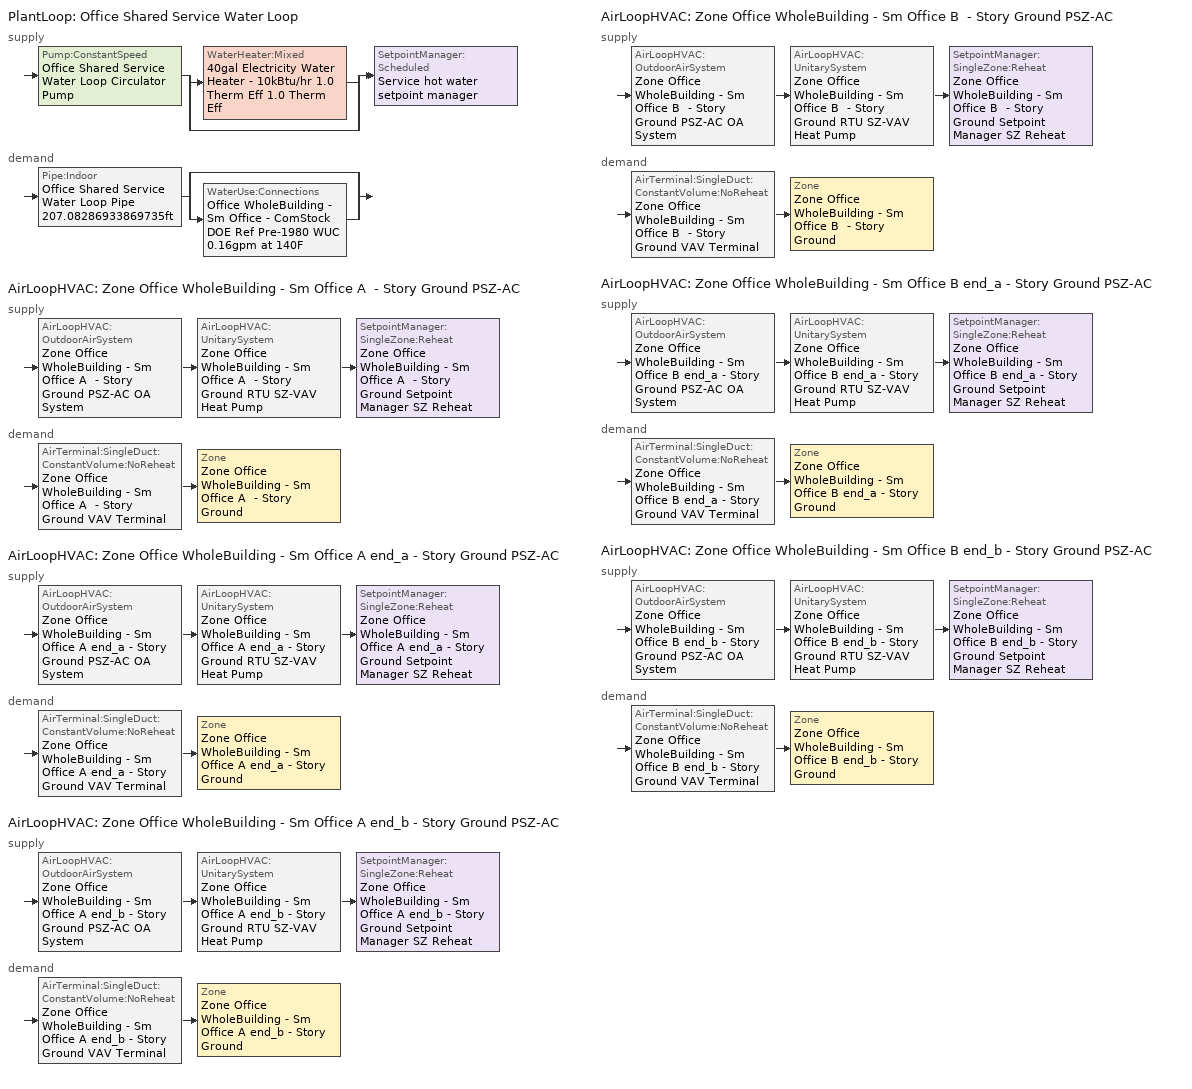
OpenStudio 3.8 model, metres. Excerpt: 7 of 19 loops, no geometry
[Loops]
PlantLoop 'Office Shared Service Water Loop'
 supply: Pump:ConstantSpeed 'Office Shared Service Water Loop Circulator Pump' > split
  | WaterHeater:Mixed '40gal Electricity Water Heater - 10kBtu/hr 1.0 Therm Eff 1.0 Therm Eff'
  | bypass
  join > SetpointManager:Scheduled 'Service hot water setpoint manager'
 demand: Pipe:Indoor 'Office Shared Service Water Loop Pipe 207.08286933869735ft' > split
  | bypass
  | WaterUse:Connections 'Office WholeBuilding - Sm Office - ComStock DOE Ref Pre-1980 WUC 0.16gpm at 140F'
AirLoopHVAC 'Zone Office WholeBuilding - Sm Office A  - Story Ground PSZ-AC'
 supply: AirLoopHVAC:OutdoorAirSystem 'Zone Office WholeBuilding - Sm Office A  - Story Ground PSZ-AC OA System' > AirLoopHVAC:UnitarySystem 'Zone Office WholeBuilding - Sm Office A  - Story Ground RTU SZ-VAV Heat Pump' > SetpointManager:SingleZone:Reheat 'Zone Office WholeBuilding - Sm Office A  - Story Ground Setpoint Manager SZ Reheat'
 demand: AirTerminal:SingleDuct:ConstantVolume:NoReheat 'Zone Office WholeBuilding - Sm Office A  - Story Ground VAV Terminal' > Zone 'Zone Office WholeBuilding - Sm Office A  - Story Ground'
AirLoopHVAC 'Zone Office WholeBuilding - Sm Office A end_a - Story Ground PSZ-AC'
 supply: AirLoopHVAC:OutdoorAirSystem 'Zone Office WholeBuilding - Sm Office A end_a - Story Ground PSZ-AC OA System' > AirLoopHVAC:UnitarySystem 'Zone Office WholeBuilding - Sm Office A end_a - Story Ground RTU SZ-VAV Heat Pump' > SetpointManager:SingleZone:Reheat 'Zone Office WholeBuilding - Sm Office A end_a - Story Ground Setpoint Manager SZ Reheat'
 demand: AirTerminal:SingleDuct:ConstantVolume:NoReheat 'Zone Office WholeBuilding - Sm Office A end_a - Story Ground VAV Terminal' > Zone 'Zone Office WholeBuilding - Sm Office A end_a - Story Ground'
AirLoopHVAC 'Zone Office WholeBuilding - Sm Office A end_b - Story Ground PSZ-AC'
 supply: AirLoopHVAC:OutdoorAirSystem 'Zone Office WholeBuilding - Sm Office A end_b - Story Ground PSZ-AC OA System' > AirLoopHVAC:UnitarySystem 'Zone Office WholeBuilding - Sm Office A end_b - Story Ground RTU SZ-VAV Heat Pump' > SetpointManager:SingleZone:Reheat 'Zone Office WholeBuilding - Sm Office A end_b - Story Ground Setpoint Manager SZ Reheat'
 demand: AirTerminal:SingleDuct:ConstantVolume:NoReheat 'Zone Office WholeBuilding - Sm Office A end_b - Story Ground VAV Terminal' > Zone 'Zone Office WholeBuilding - Sm Office A end_b - Story Ground'
AirLoopHVAC 'Zone Office WholeBuilding - Sm Office B  - Story Ground PSZ-AC'
 supply: AirLoopHVAC:OutdoorAirSystem 'Zone Office WholeBuilding - Sm Office B  - Story Ground PSZ-AC OA System' > AirLoopHVAC:UnitarySystem 'Zone Office WholeBuilding - Sm Office B  - Story Ground RTU SZ-VAV Heat Pump' > SetpointManager:SingleZone:Reheat 'Zone Office WholeBuilding - Sm Office B  - Story Ground Setpoint Manager SZ Reheat'
 demand: AirTerminal:SingleDuct:ConstantVolume:NoReheat 'Zone Office WholeBuilding - Sm Office B  - Story Ground VAV Terminal' > Zone 'Zone Office WholeBuilding - Sm Office B  - Story Ground'
AirLoopHVAC 'Zone Office WholeBuilding - Sm Office B end_a - Story Ground PSZ-AC'
 supply: AirLoopHVAC:OutdoorAirSystem 'Zone Office WholeBuilding - Sm Office B end_a - Story Ground PSZ-AC OA System' > AirLoopHVAC:UnitarySystem 'Zone Office WholeBuilding - Sm Office B end_a - Story Ground RTU SZ-VAV Heat Pump' > SetpointManager:SingleZone:Reheat 'Zone Office WholeBuilding - Sm Office B end_a - Story Ground Setpoint Manager SZ Reheat'
 demand: AirTerminal:SingleDuct:ConstantVolume:NoReheat 'Zone Office WholeBuilding - Sm Office B end_a - Story Ground VAV Terminal' > Zone 'Zone Office WholeBuilding - Sm Office B end_a - Story Ground'
AirLoopHVAC 'Zone Office WholeBuilding - Sm Office B end_b - Story Ground PSZ-AC'
 supply: AirLoopHVAC:OutdoorAirSystem 'Zone Office WholeBuilding - Sm Office B end_b - Story Ground PSZ-AC OA System' > AirLoopHVAC:UnitarySystem 'Zone Office WholeBuilding - Sm Office B end_b - Story Ground RTU SZ-VAV Heat Pump' > SetpointManager:SingleZone:Reheat 'Zone Office WholeBuilding - Sm Office B end_b - Story Ground Setpoint Manager SZ Reheat'
 demand: AirTerminal:SingleDuct:ConstantVolume:NoReheat 'Zone Office WholeBuilding - Sm Office B end_b - Story Ground VAV Terminal' > Zone 'Zone Office WholeBuilding - Sm Office B end_b - Story Ground'
[SizingPeriod:DesignDay] Barometric Pressure {Pa}=75739; Rain Indicator=No; Snow Indicator=No; Day of Month=21; Daylight Saving Time Indicator=No; Humidity Condition Type=Wetbulb; Dry-Bulb Temperature Range Modifier Type=DefaultMultipliers
Name | Maximum Dry-Bulb Temperature {C} | Daily Dry-Bulb Temperature Range {deltaC} | Wind Speed {m/s} | Wind Direction {deg} | Sky Clearness | Month | Day Type | Wetbulb or DewPoint at Maximum Dry-Bulb {C} | Solar Model Indicator | ASHRAE Clear Sky Optical Depth for Beam Irradiance | ASHRAE Clear Sky Optical Depth for Diffuse Irradiance
Yellowstone Lake Ann Htg 99% Condns DB 1 | -25 | 0 | 0.4 | 30 | 0 | 1 | WinterDesignDay | -25 | ASHRAEClearSky
Yellowstone Lake Ann Htg 99.6% Condns DB 1 | -28.7 | 0 | 0.4 | 30 | 0 | 1 | WinterDesignDay | -28.7 | ASHRAEClearSky
Yellowstone Lake Ann Htg Wind 99% Condns WS=>MCDB 1 | -4.7 | 0 | 4.9 | 30 | 0 | 1 | WinterDesignDay | -4.7 | ASHRAEClearSky
Yellowstone Lake April .4% Condns DB=>MCWB 1 | 14 | 12.5 | 2.4 | 230 |  | 4 | SummerDesignDay | 5.2 | ASHRAETau | 0.232 | 2.475
Yellowstone Lake April .4% Condns WB=>MCDB 1 | 13.1 | 12.5 | 2.4 | 230 |  | 4 | SummerDesignDay | 5.4 | ASHRAETau | 0.232 | 2.475
Yellowstone Lake August .4% Condns DB=>MCWB 1 | 26.2 | 16.7 | 2.4 | 230 |  | 8 | SummerDesignDay | 10.9 | ASHRAETau | 0.292 | 2.534
[Construction]
Copper pipe 0.75in type L with 0.5in fiberglass batt: Fiberglass batt 0.5in, Copper pipe 0.75in type L
[Material] Roughness=Smooth; Thermal Absorptance=0.9; Solar Absorptance=0.7; Visible Absorptance=0.7
Name | Thickness {m} | Conductivity {W/m-K} | Density {kg/m3} | Specific Heat {J/kg-K}
Copper pipe 0.75in type L | 0.001143 | 386 | 8906.27 | 385.1856
Fiberglass batt 0.5in | 0.0127 | 0.0663448 | 11.2129 | 837.36
[Sizing:Zone] Zone Cooling Design Supply Air Temperature Input Method=SupplyAirTemperature; Zone Cooling Design Supply Air Temperature {C}=12.7778; Zone Cooling Design Supply Air Temperature Difference {deltaC}=11.11; Zone Heating Design Supply Air Temperature Input Method=SupplyAirTemperature; Zone Heating Design Supply Air Temperature {C}=50; Zone Heating Design Supply Air Temperature Difference {deltaC}=11.11; Zone Cooling Design Supply Air Humidity Ratio {kg-H2O/kg-air}=0.0085; Zone Heating Design Supply Air Humidity Ratio {kg-H2O/kg-air}=0.008; Cooling Design Air Flow Method=DesignDay; Heating Design Air Flow Method=DesignDay; Account for Dedicated Outdoor Air System=No; Dedicated Outdoor Air System Control Strategy=NeutralSupplyAir; Dedicated Outdoor Air Low Setpoint Temperature for Design {C}=autosize; Dedicated Outdoor Air High Setpoint Temperature for Design {C}=autosize; Zone Load Sizing Method=Sensible Load Only No Latent Load; Zone Latent Cooling Design Supply Air Humidity Ratio Input Method=HumidityRatioDifference; Zone Cooling Design Supply Air Humidity Ratio Difference {kgWater/kgDryAir}=0.005; Zone Latent Heating Design Supply Air Humidity Ratio Input Method=HumidityRatioDifference; Zone Humidification Design Supply Air Humidity Ratio Difference {kgWater/kgDryAir}=0.005
Zone Office WholeBuilding - Sm Office A end_a - Story Ground; Zone Office WholeBuilding - Sm Office B end_a - Story Ground; Zone Office WholeBuilding - Sm Office A  - Story Ground; Zone Office WholeBuilding - Sm Office B  - Story Ground; Zone Office WholeBuilding - Sm Office A end_b - Story Ground; Zone Office WholeBuilding - Sm Office B end_b - Story Ground
[Zone equipment]
Zone Office WholeBuilding - Sm Office A end_a - Story Ground: Zone Office WholeBuilding - Sm Office A end_a - Story Ground VAV Terminal
Zone Office WholeBuilding - Sm Office B end_a - Story Ground: Zone Office WholeBuilding - Sm Office B end_a - Story Ground VAV Terminal
Zone Office WholeBuilding - Sm Office A  - Story Ground: Zone Office WholeBuilding - Sm Office A  - Story Ground VAV Terminal
Zone Office WholeBuilding - Sm Office B  - Story Ground: Zone Office WholeBuilding - Sm Office B  - Story Ground VAV Terminal
Zone Office WholeBuilding - Sm Office A end_b - Story Ground: Zone Office WholeBuilding - Sm Office A end_b - Story Ground VAV Terminal
Zone Office WholeBuilding - Sm Office B end_b - Story Ground: Zone Office WholeBuilding - Sm Office B end_b - Story Ground VAV Terminal
[WaterUse:Connections]
Office WholeBuilding - Sm Office - ComStock DOE Ref Pre-1980 WUC 0.16gpm at 140F: Drain Water Heat Exchanger Type=None; Drain Water Heat Exchanger Destination=Plant; Water Use Equipment Name 1=Office WholeBuilding - Sm Office - ComStock DOE Ref Pre-1980 Service Water Use 0.16gpm at 140F
[WaterUse:Equipment:Definition]
Office WholeBuilding - Sm Office - ComStock DOE Ref Pre-1980 Service Water Use Def 0.16gpm: Peak Flow Rate {m3/s}=1.00334e-05; Target Temperature Schedule=Mixed Water At Faucet Temp - 140F; Sensible Fraction Schedule=Fraction Sensible - 0.2; Latent Fraction Schedule=Fraction Latent - 0.05
[WaterUse:Equipment]
Office WholeBuilding - Sm Office - ComStock DOE Ref Pre-1980 Service Water Use 0.16gpm at 140F: Water Use Equipment Definition=Office WholeBuilding - Sm Office - ComStock DOE Ref Pre-1980 Service Water Use Def 0.16gpm; Flow Rate Fraction Schedule=OfficeSmall BLDG_SWH_SCH
[PlantLoop]
Office Shared Service Water Loop: Glycol Concentration=0; Maximum Loop Temperature {C}=60; Minimum Loop Temperature {C}=10; Maximum Loop Flow Rate {m3/s}=1.00334e-05; Plant Loop Volume {m3}=0.00120401; Load Distribution Scheme=Optimal
[Sizing:Plant]
Office Shared Service Water Loop: Loop Type=Heating; Design Loop Exit Temperature {C}=60; Loop Design Temperature Difference {deltaC}=5; Sizing Option=NonCoincident; Zone Timesteps in Averaging Window=1; Coincident Sizing Factor Mode=None
[SetpointManager:Scheduled]
Service hot water setpoint manager: Control Variable=Temperature; Schedule=Service Water Loop Temp - 140F; Setpoint Node or NodeList=Office Shared Service Water Loop Supply Outlet Node
[Pump:ConstantSpeed]
Office Shared Service Water Loop Circulator Pump: Rated Flow Rate {m3/s}=1.00334e-05; Rated Pump Head {Pa}=29890.7; Rated Power Consumption {W}=0.466054; Motor Efficiency=0.825; Fraction of Motor Inefficiencies to Fluid Stream=0; Pump Control Type=Intermittent; Design Power Sizing Method=PowerPerFlowPerPressure; Design Electric Power per Unit Flow Rate {W/(m3/s)}=348701.1; Design Shaft Power per Unit Flow Rate per Unit Head {W-s/m3-Pa}=1.28205
[WaterHeater:Mixed]
40gal Electricity Water Heater - 10kBtu/hr 1.0 Therm Eff 1.0 Therm Eff: Tank Volume {m3}=0.151416; Setpoint Temperature Schedule=Service Water Loop Temp - 140F; Deadband Temperature Difference {deltaC}=2; Maximum Temperature Limit {C}=60; Heater Control Type=Cycle; Heater Maximum Capacity {W}=2936.3; Heater Fuel Type=Electricity; Heater Thermal Efficiency=1; Off Cycle Parasitic Fuel Consumption Rate {W}=0; Off Cycle Parasitic Fuel Type=Electricity; Off Cycle Parasitic Heat Fraction to Tank=0; On Cycle Parasitic Fuel Consumption Rate {W}=0; On Cycle Parasitic Fuel Type=Electricity; On Cycle Parasitic Heat Fraction to Tank=0; Ambient Temperature Indicator=Schedule; Ambient Temperature Schedule=Water Heater Ambient Temp Schedule - 70.0f; Off Cycle Loss Coefficient to Ambient Temperature {W/K}=1.87331; On Cycle Loss Coefficient to Ambient Temperature {W/K}=1.87331; Use Side Effectiveness=1; Source Side Effectiveness=1; Use Side Design Flow Rate {m3/s}=autosize; Source Side Design Flow Rate {m3/s}=autosize; Indirect Water Heating Recovery Time {hr}=1.5; Source Side Flow Control Mode=IndirectHeatPrimarySetpoint
[WaterHeater:Sizing]
40gal Electricity Water Heater - 10kBtu/hr 1.0 Therm Eff 1.0 Therm Eff: Design Mode=PeakDraw; Time Storage Can Meet Peak Draw {hr}=0.538503; Time for Tank Recovery {hr}=0; Nominal Tank Volume for Autosizing Plant Connections {m3}=1
[Pipe:Indoor]
Office Shared Service Water Loop Pipe 207.08286933869735ft: Construction=Copper pipe 0.75in type L with 0.5in fiberglass batt; Environment Type=Schedule; Ambient Temperature Schedule=Temporary Pipe Indoor Ambient Temp 59.9F; Ambient Air Velocity Schedule=Office Shared Service Water Loop Piping Air Velocity - 0.67mph; Pipe Inside Diameter {m}=0.019939; Pipe Length {m}=63.1189
[AirLoopHVAC] Design Return Air Flow Fraction of Supply Air Flow=1
Name | Availability Schedule | Design Supply Air Flow Rate {m3/s}
Zone Office WholeBuilding - Sm Office A  - Story Ground PSZ-AC | Zone Office WholeBuilding - Sm Office A  - Story Ground PSZ-AC_constant_night_fan_schedule | 0.455025
Zone Office WholeBuilding - Sm Office A end_a - Story Ground PSZ-AC | Zone Office WholeBuilding - Sm Office A end_a - Story Ground PSZ-AC_constant_night_fan_schedule | 0.113619
Zone Office WholeBuilding - Sm Office A end_b - Story Ground PSZ-AC | Zone Office WholeBuilding - Sm Office A end_b - Story Ground PSZ-AC_constant_night_fan_schedule | 0.113704
Zone Office WholeBuilding - Sm Office B  - Story Ground PSZ-AC | Zone Office WholeBuilding - Sm Office B  - Story Ground PSZ-AC_constant_night_fan_schedule | 0.603379
Zone Office WholeBuilding - Sm Office B end_a - Story Ground PSZ-AC | Zone Office WholeBuilding - Sm Office B end_a - Story Ground PSZ-AC_constant_night_fan_schedule | 0.140631
Zone Office WholeBuilding - Sm Office B end_b - Story Ground PSZ-AC | Zone Office WholeBuilding - Sm Office B end_b - Story Ground PSZ-AC_constant_night_fan_schedule | 0.217226
[Sizing:System] Type of Load to Size On=Sensible; Central Heating Maximum System Air Flow Ratio=1; Preheat Design Temperature {C}=7.22222; Preheat Design Humidity Ratio {kg-H2O/kg-Air}=0.008; Precool Design Temperature {C}=12.7778; Precool Design Humidity Ratio {kg-H2O/kg-Air}=0.008; Central Cooling Design Supply Air Temperature {C}=12.7778; Central Heating Design Supply Air Temperature {C}=50; Sizing Option=Coincident; 100% Outdoor Air in Cooling=No; 100% Outdoor Air in Heating=No; Central Cooling Design Supply Air Humidity Ratio {kg-H2O/kg-Air}=0.0085; Central Heating Design Supply Air Humidity Ratio {kg-H2O/kg-Air}=0.008; Cooling Design Air Flow Method=DesignDay; Heating Design Air Flow Method=DesignDay; System Outdoor Air Method=ZoneSum; Zone Maximum Outdoor Air Fraction=1; Cooling Supply Air Flow Rate Per Floor Area {m3/s-m2}=0.00996765; Cooling Fraction of Autosized Cooling Supply Air Flow Rate=1; Cooling Supply Air Flow Rate Per Unit Cooling Capacity {m3/s-W}=3.94755e-05; Heating Supply Air Flow Rate Per Floor Area {m3/s-m2}=0.00996765; Heating Fraction of Autosized Heating Supply Air Flow Rate=1; Heating Fraction of Autosized Cooling Supply Air Flow Rate=1; Heating Supply Air Flow Rate Per Unit Heating Capacity {m3/s-W}=3.15882e-05; Cooling Design Capacity Method=CoolingDesignCapacity; Cooling Design Capacity Per Floor Area {W/m2}=234.7; Fraction of Autosized Cooling Design Capacity=1; Heating Design Capacity Method=HeatingDesignCapacity; Heating Design Capacity Per Floor Area {W/m2}=157; Fraction of Autosized Heating Design Capacity=1; Central Cooling Capacity Control Method=VAV; Occupant Diversity=1
Name | Design Outdoor Air Flow Rate {m3/s} | Cooling Design Capacity {W} | Heating Design Capacity {W}
Zone Office WholeBuilding - Sm Office A  - Story Ground PSZ-AC | 0.455025 | 5389.9 | 13796.03
Zone Office WholeBuilding - Sm Office A end_a - Story Ground PSZ-AC | 0.113619 | 788.1 | 3552.51
Zone Office WholeBuilding - Sm Office A end_b - Story Ground PSZ-AC | 0.113704 | 1298.68 | 3554.84
Zone Office WholeBuilding - Sm Office B  - Story Ground PSZ-AC | 0.603379 | 7552.17 | 12421.46
Zone Office WholeBuilding - Sm Office B end_a - Story Ground PSZ-AC | 0.140631 | 1359.45 | 4944.5
Zone Office WholeBuilding - Sm Office B end_b - Story Ground PSZ-AC | 0.217226 | 2602.81 | 4950.14
[SetpointManager:SingleZone:Reheat] Minimum Supply Air Temperature {C}=12.7778; Maximum Supply Air Temperature {C}=50
Name | Control Zone | Setpoint Node or NodeList
Zone Office WholeBuilding - Sm Office A  - Story Ground Setpoint Manager SZ Reheat | Zone Office WholeBuilding - Sm Office A  - Story Ground | Zone Office WholeBuilding - Sm Office A  - Story Ground PSZ-AC Supply Outlet Node
Zone Office WholeBuilding - Sm Office A end_a - Story Ground Setpoint Manager SZ Reheat | Zone Office WholeBuilding - Sm Office A end_a - Story Ground | Zone Office WholeBuilding - Sm Office A end_a - Story Ground PSZ-AC Supply Outlet Node
Zone Office WholeBuilding - Sm Office A end_b - Story Ground Setpoint Manager SZ Reheat | Zone Office WholeBuilding - Sm Office A end_b - Story Ground | Zone Office WholeBuilding - Sm Office A end_b - Story Ground PSZ-AC Supply Outlet Node
Zone Office WholeBuilding - Sm Office B  - Story Ground Setpoint Manager SZ Reheat | Zone Office WholeBuilding - Sm Office B  - Story Ground | Zone Office WholeBuilding - Sm Office B  - Story Ground PSZ-AC Supply Outlet Node
Zone Office WholeBuilding - Sm Office B end_a - Story Ground Setpoint Manager SZ Reheat | Zone Office WholeBuilding - Sm Office B end_a - Story Ground | Zone Office WholeBuilding - Sm Office B end_a - Story Ground PSZ-AC Supply Outlet Node
Zone Office WholeBuilding - Sm Office B end_b - Story Ground Setpoint Manager SZ Reheat | Zone Office WholeBuilding - Sm Office B end_b - Story Ground | Zone Office WholeBuilding - Sm Office B end_b - Story Ground PSZ-AC Supply Outlet Node
[Controller:OutdoorAir] Economizer Control Type=NoEconomizer; Economizer Control Action Type=ModulateFlow; Economizer Maximum Limit Dry-Bulb Temperature {C}=28; Economizer Maximum Limit Enthalpy {J/kg}=64000; Lockout Type=LockoutWithCompressor; Minimum Limit Type=FixedMinimum; High Humidity Control=No; Heat Recovery Bypass Control Type=BypassWhenWithinEconomizerLimits; Economizer Operation Staging=InterlockedWithMechanicalCooling
Name | Minimum Outdoor Air Flow Rate {m3/s} | Maximum Outdoor Air Flow Rate {m3/s} | Minimum Outdoor Air Schedule | Controller Mechanical Ventilation
Zone Office WholeBuilding - Sm Office A  - Story Ground PSZ-AC OA System Controller | 0.0724115 | 0.455025 | Zone Office WholeBuilding - Sm Office A  - Story Ground PSZ-AC_night_ventcycle_schedule | Controller Mechanical Ventilation 1
Zone Office WholeBuilding - Sm Office A end_a - Story Ground PSZ-AC OA System Controller | 0.0106188 | 0.113619 | Zone Office WholeBuilding - Sm Office A end_a - Story Ground PSZ-AC_night_ventcycle_schedule | Controller Mechanical Ventilation 2
Zone Office WholeBuilding - Sm Office A end_b - Story Ground PSZ-AC OA System Controller | 0.0106188 | 0.113704 | Zone Office WholeBuilding - Sm Office A end_b - Story Ground PSZ-AC_night_ventcycle_schedule | Controller Mechanical Ventilation 3
Zone Office WholeBuilding - Sm Office B  - Story Ground PSZ-AC OA System Controller | 0.174482 | 0.603379 | Zone Office WholeBuilding - Sm Office B  - Story Ground PSZ-AC_night_ventcycle_schedule | Controller Mechanical Ventilation 4
Zone Office WholeBuilding - Sm Office B end_a - Story Ground PSZ-AC OA System Controller | 0.0255869 | 0.140631 | Zone Office WholeBuilding - Sm Office B end_a - Story Ground PSZ-AC_night_ventcycle_schedule | Controller Mechanical Ventilation 5
Zone Office WholeBuilding - Sm Office B end_b - Story Ground PSZ-AC OA System Controller | 0.0255869 | 0.217226 | Zone Office WholeBuilding - Sm Office B end_b - Story Ground PSZ-AC_night_ventcycle_schedule | Controller Mechanical Ventilation 6
[Controller:MechanicalVentilation] Availability Schedule=Always On Discrete
Controller Mechanical Ventilation 1; Controller Mechanical Ventilation 2; Controller Mechanical Ventilation 3; Controller Mechanical Ventilation 4; Controller Mechanical Ventilation 5; Controller Mechanical Ventilation 6
[AirLoopHVAC:OutdoorAirSystem]
Name | Controller
Zone Office WholeBuilding - Sm Office A  - Story Ground PSZ-AC OA System | Zone Office WholeBuilding - Sm Office A  - Story Ground PSZ-AC OA System Controller
Zone Office WholeBuilding - Sm Office A end_a - Story Ground PSZ-AC OA System | Zone Office WholeBuilding - Sm Office A end_a - Story Ground PSZ-AC OA System Controller
Zone Office WholeBuilding - Sm Office A end_b - Story Ground PSZ-AC OA System | Zone Office WholeBuilding - Sm Office A end_b - Story Ground PSZ-AC OA System Controller
Zone Office WholeBuilding - Sm Office B  - Story Ground PSZ-AC OA System | Zone Office WholeBuilding - Sm Office B  - Story Ground PSZ-AC OA System Controller
Zone Office WholeBuilding - Sm Office B end_a - Story Ground PSZ-AC OA System | Zone Office WholeBuilding - Sm Office B end_a - Story Ground PSZ-AC OA System Controller
Zone Office WholeBuilding - Sm Office B end_b - Story Ground PSZ-AC OA System | Zone Office WholeBuilding - Sm Office B end_b - Story Ground PSZ-AC OA System Controller
[AvailabilityManager:NightCycle] Applicability Schedule=Always On Discrete; Control Type=CycleOnAny; Thermostat Tolerance {deltaC}=1; Cycling Run Time {s}=1800
Availability Manager Night Cycle 1; Availability Manager Night Cycle 2; Availability Manager Night Cycle 3; Availability Manager Night Cycle 4; Availability Manager Night Cycle 5; Availability Manager Night Cycle 6; Availability Manager Night Cycle 7; Availability Manager Night Cycle 8; Availability Manager Night Cycle 9; Availability Manager Night Cycle 10; Availability Manager Night Cycle 11; Availability Manager Night Cycle 12; Availability Manager Night Cycle 13; Availability Manager Night Cycle 14; Availability Manager Night Cycle 15; Availability Manager Night Cycle 16; Availability Manager Night Cycle 17; Availability Manager Night Cycle 18
[AirTerminal:SingleDuct:ConstantVolume:NoReheat] Availability Schedule=Always On Discrete; Maximum Air Flow Rate {m3/s}=AutoSize
Zone Office WholeBuilding - Sm Office A  - Story Ground VAV Terminal; Zone Office WholeBuilding - Sm Office A end_a - Story Ground VAV Terminal; Zone Office WholeBuilding - Sm Office A end_b - Story Ground VAV Terminal; Zone Office WholeBuilding - Sm Office B  - Story Ground VAV Terminal; Zone Office WholeBuilding - Sm Office B end_a - Story Ground VAV Terminal; Zone Office WholeBuilding - Sm Office B end_b - Story Ground VAV Terminal
[Coil:Cooling:DX:MultiSpeed] Availability Schedule=Always On Discrete; Condenser Type=AirCooled; Minimum Outdoor Dry-Bulb Temperature for Compressor Operation {C}=-25; Apply Part Load Fraction to Speeds Greater than 1=No; Apply Latent Degradation to Speeds Greater than 1=No; Maximum Outdoor Dry-Bulb Temperature for Crankcase Heater Operation {C}=4.4; Basin Heater Capacity {W/K}=0; Basin Heater Setpoint Temperature {C}=2; Fuel Type=Electricity
Name | Crankcase Heater Capacity {W} | Stage 1 | Stage 2 | Stage 3 | Stage 4
Zone Office WholeBuilding - Sm Office A  - Story Ground PSZ-AC Heat Pump Cooling Coil | 21.3682 | Coil Cooling DX Multi Speed Stage Data 1 | Coil Cooling DX Multi Speed Stage Data 2 | Coil Cooling DX Multi Speed Stage Data 3 | Coil Cooling DX Multi Speed Stage Data 4
Zone Office WholeBuilding - Sm Office A end_a - Story Ground PSZ-AC Heat Pump Cooling Coil | 8.43405 | Coil Cooling DX Multi Speed Stage Data 9 | Coil Cooling DX Multi Speed Stage Data 10 | Coil Cooling DX Multi Speed Stage Data 11 | Coil Cooling DX Multi Speed Stage Data 12
Zone Office WholeBuilding - Sm Office A end_b - Story Ground PSZ-AC Heat Pump Cooling Coil | 8.43832 | Coil Cooling DX Multi Speed Stage Data 17 | Coil Cooling DX Multi Speed Stage Data 18 | Coil Cooling DX Multi Speed Stage Data 19 | Coil Cooling DX Multi Speed Stage Data 20
Zone Office WholeBuilding - Sm Office B  - Story Ground PSZ-AC Heat Pump Cooling Coil | 25.8155 | Coil Cooling DX Multi Speed Stage Data 25 | Coil Cooling DX Multi Speed Stage Data 26 | Coil Cooling DX Multi Speed Stage Data 27 | Coil Cooling DX Multi Speed Stage Data 28
Zone Office WholeBuilding - Sm Office B end_a - Story Ground PSZ-AC Heat Pump Cooling Coil | 9.72968 | Coil Cooling DX Multi Speed Stage Data 33 | Coil Cooling DX Multi Speed Stage Data 34 | Coil Cooling DX Multi Speed Stage Data 35 | Coil Cooling DX Multi Speed Stage Data 36
Zone Office WholeBuilding - Sm Office B end_b - Story Ground PSZ-AC Heat Pump Cooling Coil | 13.0201 | Coil Cooling DX Multi Speed Stage Data 41 | Coil Cooling DX Multi Speed Stage Data 42 | Coil Cooling DX Multi Speed Stage Data 43 | Coil Cooling DX Multi Speed Stage Data 44
[Coil:Cooling:DX:MultiSpeed:StageData] Rated Evaporator Fan Power Per Volume Flow Rate 2017 {W/(m3/s)}=773.3; Rated Evaporator Fan Power Per Volume Flow Rate 2023 {W/(m3/s)}=934.4; Part Load Fraction Correlation Curve=cool_plf_plr1; Nominal Time for Condensate Removal to Begin {s}=1000; Ratio of Initial Moisture Evaporation Rate and Steady State Latent Capacity=1.5; Maximum Cycling Rate {cycles/hr}=0; Latent Capacity Time Constant {s}=45; Rated Waste Heat Fraction of Power Input=0.5; Evaporative Condenser Effectiveness=0.9; Evaporative Condenser Air Flow Rate {m3/s}=autosize; Rated Evaporative Condenser Pump Power Consumption {W}=autosize
Name | Gross Rated Total Cooling Capacity {W} | Gross Rated Sensible Heat Ratio | Gross Rated Cooling COP {W/W} | Rated Air Flow Rate {m3/s} | Total Cooling Capacity Function of Temperature Curve | Total Cooling Capacity Function of Flow Fraction Curve | Energy Input Ratio Function of Temperature Curve | Energy Input Ratio Function of Flow Fraction Curve | Waste Heat Function of Temperature Curve
Coil Cooling DX Multi Speed Stage Data 1 | 3014 | 0.85 | 3.9553 | 0.18201 | cool_cap_ft1 | Curve Quadratic 1 | cool_eir_ft1 | Curve Quadratic 2 | Curve Biquadratic 3
Coil Cooling DX Multi Speed Stage Data 2 | 3841.46 | 0.8 | 4.10316 | 0.232063 | cool_cap_ft2 | Curve Quadratic 4 | cool_eir_ft2 | Curve Quadratic 5 | Curve Biquadratic 6
Coil Cooling DX Multi Speed Stage Data 3 | 5046.62 | 0.79 | 3.99226 | 0.304866 | cool_cap_ft3 | Curve Quadratic 7 | cool_eir_ft3 | Curve Quadratic 8 | Curve Biquadratic 9
Coil Cooling DX Multi Speed Stage Data 4 | 7532.27 | 0.77 | 3.69654 | 0.455025 | cool_cap_ft4 | Curve Quadratic 10 | cool_eir_ft4 | Curve Quadratic 11 | Curve Biquadratic 12
Coil Cooling DX Multi Speed Stage Data 9 | 752.589 | 0.85 | 4.01607 | 0.0454475 | cool_cap_ft1 | Curve Quadratic 43 | cool_eir_ft1 | Curve Quadratic 44 | Curve Biquadratic 45
Coil Cooling DX Multi Speed Stage Data 10 | 959.204 | 0.8 | 4.16621 | 0.0579455 | cool_cap_ft2 | Curve Quadratic 46 | cool_eir_ft2 | Curve Quadratic 47 | Curve Biquadratic 48
Coil Cooling DX Multi Speed Stage Data 11 | 1260.13 | 0.79 | 4.05361 | 0.0761245 | cool_cap_ft3 | Curve Quadratic 49 | cool_eir_ft3 | Curve Quadratic 50 | Curve Biquadratic 51
Coil Cooling DX Multi Speed Stage Data 12 | 1880.79 | 0.77 | 3.75334 | 0.113619 | cool_cap_ft4 | Curve Quadratic 52 | cool_eir_ft4 | Curve Quadratic 53 | Curve Biquadratic 54
Coil Cooling DX Multi Speed Stage Data 17 | 753.157 | 0.85 | 4.01606 | 0.0454818 | cool_cap_ft1 | Curve Quadratic 85 | cool_eir_ft1 | Curve Quadratic 86 | Curve Biquadratic 87
Coil Cooling DX Multi Speed Stage Data 18 | 959.928 | 0.8 | 4.16619 | 0.0579892 | cool_cap_ft2 | Curve Quadratic 88 | cool_eir_ft2 | Curve Quadratic 89 | Curve Biquadratic 90
Coil Cooling DX Multi Speed Stage Data 19 | 1261.08 | 0.79 | 4.05359 | 0.076182 | cool_cap_ft3 | Curve Quadratic 91 | cool_eir_ft3 | Curve Quadratic 92 | Curve Biquadratic 93
Coil Cooling DX Multi Speed Stage Data 20 | 1882.21 | 0.77 | 3.75332 | 0.113704 | cool_cap_ft4 | Curve Quadratic 94 | cool_eir_ft4 | Curve Quadratic 95 | Curve Biquadratic 96
Coil Cooling DX Multi Speed Stage Data 25 | 3996.67 | 0.85 | 3.92889 | 0.241352 | cool_cap_ft1 | Curve Quadratic 127 | cool_eir_ft1 | Curve Quadratic 128 | Curve Biquadratic 129
Coil Cooling DX Multi Speed Stage Data 26 | 5093.92 | 0.8 | 4.07577 | 0.307723 | cool_cap_ft2 | Curve Quadratic 130 | cool_eir_ft2 | Curve Quadratic 131 | Curve Biquadratic 132
Coil Cooling DX Multi Speed Stage Data 27 | 6692.01 | 0.79 | 3.96561 | 0.404264 | cool_cap_ft3 | Curve Quadratic 133 | cool_eir_ft3 | Curve Quadratic 134 | Curve Biquadratic 135
Coil Cooling DX Multi Speed Stage Data 28 | 9988.07 | 0.77 | 3.67186 | 0.603379 | cool_cap_ft4 | Curve Quadratic 136 | cool_eir_ft4 | Curve Quadratic 137 | Curve Biquadratic 138
Coil Cooling DX Multi Speed Stage Data 33 | 931.511 | 0.85 | 4.01126 | 0.0562523 | cool_cap_ft1 | Curve Quadratic 169 | cool_eir_ft1 | Curve Quadratic 170 | Curve Biquadratic 171
Coil Cooling DX Multi Speed Stage Data 34 | 1187.25 | 0.8 | 4.16122 | 0.0717216 | cool_cap_ft2 | Curve Quadratic 172 | cool_eir_ft2 | Curve Quadratic 173 | Curve Biquadratic 174
Coil Cooling DX Multi Speed Stage Data 35 | 1559.72 | 0.79 | 4.04875 | 0.0942225 | cool_cap_ft3 | Curve Quadratic 175 | cool_eir_ft3 | Curve Quadratic 176 | Curve Biquadratic 177
Coil Cooling DX Multi Speed Stage Data 36 | 2327.94 | 0.77 | 3.74885 | 0.140631 | cool_cap_ft4 | Curve Quadratic 178 | cool_eir_ft4 | Curve Quadratic 179 | Curve Biquadratic 180
Coil Cooling DX Multi Speed Stage Data 41 | 1438.86 | 0.85 | 3.99763 | 0.0868902 | cool_cap_ft1 | Curve Quadratic 211 | cool_eir_ft1 | Curve Quadratic 212 | Curve Biquadratic 213
Coil Cooling DX Multi Speed Stage Data 42 | 1833.89 | 0.8 | 4.14707 | 0.110785 | cool_cap_ft2 | Curve Quadratic 214 | cool_eir_ft2 | Curve Quadratic 215 | Curve Biquadratic 216
Coil Cooling DX Multi Speed Stage Data 43 | 2409.22 | 0.79 | 4.03499 | 0.145541 | cool_cap_ft3 | Curve Quadratic 217 | cool_eir_ft3 | Curve Quadratic 218 | Curve Biquadratic 219
Coil Cooling DX Multi Speed Stage Data 44 | 3595.85 | 0.77 | 3.7361 | 0.217226 | cool_cap_ft4 | Curve Quadratic 220 | cool_eir_ft4 | Curve Quadratic 221 | Curve Biquadratic 222
[Coil:Heating:DX:MultiSpeed] Availability Schedule=Always On Discrete; Minimum Outdoor Dry-Bulb Temperature for Compressor Operation {C}=-17.7778; Maximum Outdoor Dry-Bulb Temperature for Crankcase Heater Operation {C}=4.4; Defrost Energy Input Ratio Function of Temperature Curve=defrost_eir; Maximum Outdoor Dry-Bulb Temperature for Defrost Operation {C}=4.444; Defrost Strategy=ReverseCycle; Defrost Control=OnDemand; Defrost Time Period Fraction=0.058333; Resistive Defrost Heater Capacity {W}=autosize; Apply Part Load Fraction to Speeds Greater than 1=No; Fuel Type=NaturalGas; Region number for Calculating HSPF=4
Name | Crankcase Heater Capacity {W} | Stage 1 | Stage 2 | Stage 3
Zone Office WholeBuilding - Sm Office A  - Story Ground PSZ-AC Heat Pump heating Coil | 21.3682 | Coil Heating DX Multi Speed Stage Data 1 | Coil Heating DX Multi Speed Stage Data 2 | Coil Heating DX Multi Speed Stage Data 3
Zone Office WholeBuilding - Sm Office A end_a - Story Ground PSZ-AC Heat Pump heating Coil | 8.43405 | Coil Heating DX Multi Speed Stage Data 7 | Coil Heating DX Multi Speed Stage Data 8 | Coil Heating DX Multi Speed Stage Data 9
Zone Office WholeBuilding - Sm Office A end_b - Story Ground PSZ-AC Heat Pump heating Coil | 8.43832 | Coil Heating DX Multi Speed Stage Data 13 | Coil Heating DX Multi Speed Stage Data 14 | Coil Heating DX Multi Speed Stage Data 15
Zone Office WholeBuilding - Sm Office B  - Story Ground PSZ-AC Heat Pump heating Coil | 25.8155 | Coil Heating DX Multi Speed Stage Data 19 | Coil Heating DX Multi Speed Stage Data 20 | Coil Heating DX Multi Speed Stage Data 21
Zone Office WholeBuilding - Sm Office B end_a - Story Ground PSZ-AC Heat Pump heating Coil | 9.72968 | Coil Heating DX Multi Speed Stage Data 25 | Coil Heating DX Multi Speed Stage Data 26 | Coil Heating DX Multi Speed Stage Data 27
Zone Office WholeBuilding - Sm Office B end_b - Story Ground PSZ-AC Heat Pump heating Coil | 13.0201 | Coil Heating DX Multi Speed Stage Data 31 | Coil Heating DX Multi Speed Stage Data 32 | Coil Heating DX Multi Speed Stage Data 33
[Coil:Heating:DX:MultiSpeed:StageData] Rated Supply Air Fan Power Per Volume Flow Rate 2017 {W/(m3/s)}=773.3; Rated Supply Air Fan Power Per Volume Flow Rate 2023 {W/(m3/s)}=934.4; Heating Capacity Function of Temperature Curve=heat_cap_ft1; Heating Capacity Function of Flow Fraction Curve=heat_cap_ff1; Energy Input Ratio Function of Flow Fraction Curve=heat_eir_ff1; Part Load Fraction Correlation Curve=heat_plf_plr1; Rated Waste Heat Fraction of Power Input=0.2
Name | Gross Rated Heating Capacity {W} | Gross Rated Heating COP {W/W} | Rated Air Flow Rate {m3/s} | Energy Input Ratio Function of Temperature Curve | Waste Heat Function of Temperature Curve
Coil Heating DX Multi Speed Stage Data 1 | 3615.49 | 3.89368 | 0.218412 | heat_eir_ft2 | Curve Biquadratic 15
Coil Heating DX Multi Speed Stage Data 2 | 6402.43 | 3.89368 | 0.386771 | heat_eir_ft3 | Curve Biquadratic 18
Coil Heating DX Multi Speed Stage Data 3 | 7532.27 | 3.89368 | 0.455025 | heat_eir_ft4 | Curve Biquadratic 21
Coil Heating DX Multi Speed Stage Data 7 | 902.78 | 3.94173 | 0.054537 | heat_eir_ft2 | Curve Biquadratic 57
Coil Heating DX Multi Speed Stage Data 8 | 1598.67 | 3.94173 | 0.0965759 | heat_eir_ft3 | Curve Biquadratic 60
Coil Heating DX Multi Speed Stage Data 9 | 1880.79 | 3.94173 | 0.113619 | heat_eir_ft4 | Curve Biquadratic 63
Coil Heating DX Multi Speed Stage Data 13 | 903.462 | 3.94172 | 0.0545781 | heat_eir_ft2 | Curve Biquadratic 99
Coil Heating DX Multi Speed Stage Data 14 | 1599.88 | 3.94172 | 0.0966487 | heat_eir_ft3 | Curve Biquadratic 102
Coil Heating DX Multi Speed Stage Data 15 | 1882.21 | 3.94172 | 0.113704 | heat_eir_ft4 | Curve Biquadratic 105
Coil Heating DX Multi Speed Stage Data 19 | 4794.27 | 3.87281 | 0.289622 | heat_eir_ft2 | Curve Biquadratic 141
Coil Heating DX Multi Speed Stage Data 20 | 8489.86 | 3.87281 | 0.512872 | heat_eir_ft3 | Curve Biquadratic 144
Coil Heating DX Multi Speed Stage Data 21 | 9988.07 | 3.87281 | 0.603379 | heat_eir_ft4 | Curve Biquadratic 147
Coil Heating DX Multi Speed Stage Data 25 | 1117.41 | 3.93793 | 0.0675027 | heat_eir_ft2 | Curve Biquadratic 183
Coil Heating DX Multi Speed Stage Data 26 | 1978.75 | 3.93793 | 0.119536 | heat_eir_ft3 | Curve Biquadratic 186
Coil Heating DX Multi Speed Stage Data 27 | 2327.94 | 3.93793 | 0.140631 | heat_eir_ft4 | Curve Biquadratic 189
Coil Heating DX Multi Speed Stage Data 31 | 1726.01 | 3.92715 | 0.104268 | heat_eir_ft2 | Curve Biquadratic 225
Coil Heating DX Multi Speed Stage Data 32 | 3056.48 | 3.92715 | 0.184642 | heat_eir_ft3 | Curve Biquadratic 228
Coil Heating DX Multi Speed Stage Data 33 | 3595.85 | 3.92715 | 0.217226 | heat_eir_ft4 | Curve Biquadratic 231
[Coil:Heating:Electric] Availability Schedule=Always On Discrete; Efficiency=1
Name | Nominal Capacity {W}
Zone Office WholeBuilding - Sm Office A  - Story Ground PSZ-AC electric resistance backup coil | 15541.5
Zone Office WholeBuilding - Sm Office A end_a - Story Ground PSZ-AC electric resistance backup coil | 3552.51
Zone Office WholeBuilding - Sm Office A end_b - Story Ground PSZ-AC electric resistance backup coil | 3554.84
Zone Office WholeBuilding - Sm Office B  - Story Ground PSZ-AC electric resistance backup coil | 24060.7
Zone Office WholeBuilding - Sm Office B end_a - Story Ground PSZ-AC electric resistance backup coil | 4944.5
Zone Office WholeBuilding - Sm Office B end_b - Story Ground PSZ-AC electric resistance backup coil | 7023.73
[Fan:VariableVolume] Availability Schedule=Always On Discrete; Fan Total Efficiency=0.6045; Pressure Rise {Pa}=622.722; Maximum Flow Rate {m3/s}=Autosize; Fan Power Minimum Flow Rate Input Method=Fraction; Fan Power Minimum Flow Fraction=0.4; Fan Power Minimum Air Flow Rate {m3/s}=0; Motor In Airstream Fraction=1; Fan Power Coefficient 1=0.259905; Fan Power Coefficient 2=-1.56987; Fan Power Coefficient 3=4.81973; Fan Power Coefficient 4=-3.90454; Fan Power Coefficient 5=1.39477
Name | Motor Efficiency
Zone Office WholeBuilding - Sm Office A  - Story Ground PSZ-AC VFD Fan | 0.84
Zone Office WholeBuilding - Sm Office A end_a - Story Ground PSZ-AC VFD Fan; Zone Office WholeBuilding - Sm Office A end_b - Story Ground PSZ-AC VFD Fan; Zone Office WholeBuilding - Sm Office B end_a - Story Ground PSZ-AC VFD Fan; Zone Office WholeBuilding - Sm Office B end_b - Story Ground PSZ-AC VFD Fan | 0.825
Zone Office WholeBuilding - Sm Office B  - Story Ground PSZ-AC VFD Fan | 0.875
[AirLoopHVAC:UnitarySystem] Control Type=Load; Dehumidification Control Type=None; Availability Schedule=Always On Discrete; Fan Placement=DrawThrough; DX Heating Coil Sizing Ratio=1; Use DOAS DX Cooling Coil=No; DOAS DX Cooling Coil Leaving Minimum Air Temperature {C}=2; Latent Load Control=SensibleOnlyLoadControl; Supply Air Flow Rate Method During Cooling Operation=SupplyAirFlowRate; Supply Air Flow Rate Method During Heating Operation=SupplyAirFlowRate; Supply Air Flow Rate Method When No Cooling or Heating is Required=SupplyAirFlowRate; No Load Supply Air Flow Rate Control Set To Low Speed=Yes; Maximum Supply Air Temperature {C}=50; Maximum Outdoor Dry-Bulb Temperature for Supplemental Heater Operation {C}=21; Ancilliary On-Cycle Electric Power {W}=0; Ancilliary Off-Cycle Electric Power {W}=0
Name | Controlling Zone or Thermostat Location | Supply Fan | Supply Air Fan Operating Mode Schedule | Heating Coil | Cooling Coil | Supplemental Heating Coil | Supply Air Flow Rate During Cooling Operation {m3/s} | Supply Air Flow Rate During Heating Operation {m3/s} | Supply Air Flow Rate When No Cooling or Heating is Required {m3/s}
Zone Office WholeBuilding - Sm Office A  - Story Ground RTU SZ-VAV Heat Pump | Zone Office WholeBuilding - Sm Office A  - Story Ground | Zone Office WholeBuilding - Sm Office A  - Story Ground PSZ-AC VFD Fan | Zone Office WholeBuilding - Sm Office A  - Story Ground PSZ-AC_constant_night_fan_schedule | Zone Office WholeBuilding - Sm Office A  - Story Ground PSZ-AC Heat Pump heating Coil | Zone Office WholeBuilding - Sm Office A  - Story Ground PSZ-AC Heat Pump Cooling Coil | Zone Office WholeBuilding - Sm Office A  - Story Ground PSZ-AC electric resistance backup coil | 0.455025 | 0.455025 | 0.18201
Zone Office WholeBuilding - Sm Office A end_a - Story Ground RTU SZ-VAV Heat Pump | Zone Office WholeBuilding - Sm Office A end_a - Story Ground | Zone Office WholeBuilding - Sm Office A end_a - Story Ground PSZ-AC VFD Fan | Zone Office WholeBuilding - Sm Office A end_a - Story Ground PSZ-AC_constant_night_fan_schedule | Zone Office WholeBuilding - Sm Office A end_a - Story Ground PSZ-AC Heat Pump heating Coil | Zone Office WholeBuilding - Sm Office A end_a - Story Ground PSZ-AC Heat Pump Cooling Coil | Zone Office WholeBuilding - Sm Office A end_a - Story Ground PSZ-AC electric resistance backup coil | 0.113619 | 0.113619 | 0.0454475
Zone Office WholeBuilding - Sm Office A end_b - Story Ground RTU SZ-VAV Heat Pump | Zone Office WholeBuilding - Sm Office A end_b - Story Ground | Zone Office WholeBuilding - Sm Office A end_b - Story Ground PSZ-AC VFD Fan | Zone Office WholeBuilding - Sm Office A end_b - Story Ground PSZ-AC_constant_night_fan_schedule | Zone Office WholeBuilding - Sm Office A end_b - Story Ground PSZ-AC Heat Pump heating Coil | Zone Office WholeBuilding - Sm Office A end_b - Story Ground PSZ-AC Heat Pump Cooling Coil | Zone Office WholeBuilding - Sm Office A end_b - Story Ground PSZ-AC electric resistance backup coil | 0.113704 | 0.113704 | 0.0454818
Zone Office WholeBuilding - Sm Office B  - Story Ground RTU SZ-VAV Heat Pump | Zone Office WholeBuilding - Sm Office B  - Story Ground | Zone Office WholeBuilding - Sm Office B  - Story Ground PSZ-AC VFD Fan | Zone Office WholeBuilding - Sm Office B  - Story Ground PSZ-AC_constant_night_fan_schedule | Zone Office WholeBuilding - Sm Office B  - Story Ground PSZ-AC Heat Pump heating Coil | Zone Office WholeBuilding - Sm Office B  - Story Ground PSZ-AC Heat Pump Cooling Coil | Zone Office WholeBuilding - Sm Office B  - Story Ground PSZ-AC electric resistance backup coil | 0.603379 | 0.603379 | 0.241352
Zone Office WholeBuilding - Sm Office B end_a - Story Ground RTU SZ-VAV Heat Pump | Zone Office WholeBuilding - Sm Office B end_a - Story Ground | Zone Office WholeBuilding - Sm Office B end_a - Story Ground PSZ-AC VFD Fan | Zone Office WholeBuilding - Sm Office B end_a - Story Ground PSZ-AC_constant_night_fan_schedule | Zone Office WholeBuilding - Sm Office B end_a - Story Ground PSZ-AC Heat Pump heating Coil | Zone Office WholeBuilding - Sm Office B end_a - Story Ground PSZ-AC Heat Pump Cooling Coil | Zone Office WholeBuilding - Sm Office B end_a - Story Ground PSZ-AC electric resistance backup coil | 0.140631 | 0.140631 | 0.0562523
Zone Office WholeBuilding - Sm Office B end_b - Story Ground RTU SZ-VAV Heat Pump | Zone Office WholeBuilding - Sm Office B end_b - Story Ground | Zone Office WholeBuilding - Sm Office B end_b - Story Ground PSZ-AC VFD Fan | Zone Office WholeBuilding - Sm Office B end_b - Story Ground PSZ-AC_constant_night_fan_schedule | Zone Office WholeBuilding - Sm Office B end_b - Story Ground PSZ-AC Heat Pump heating Coil | Zone Office WholeBuilding - Sm Office B end_b - Story Ground PSZ-AC Heat Pump Cooling Coil | Zone Office WholeBuilding - Sm Office B end_b - Story Ground PSZ-AC electric resistance backup coil | 0.217226 | 0.217226 | 0.0868902
[Schedule:Ruleset]
OfficeSmall BLDG_SWH_SCH: Default Day Schedule=OfficeSmall BLDG_SWH_SCH Default; Summer Design Day Schedule=OfficeSmall BLDG_SWH_SCH Summer Design Day; Winter Design Day Schedule=OfficeSmall BLDG_SWH_SCH Winter Design Day
Fraction Sensible - 0.2: Default Day Schedule=Fraction Sensible - 0.2 Default
Fraction Latent - 0.05: Default Day Schedule=Fraction Latent - 0.05 Default
Mixed Water At Faucet Temp - 140F: Default Day Schedule=Mixed Water At Faucet Temp - 140F Default
Service Water Loop Temp - 140F: Default Day Schedule=Service Water Loop Temp - 140F Default
Water Heater Ambient Temp Schedule - 70.0f: Default Day Schedule=Water Heater Ambient Temp Schedule - 70.0f Default
Office Shared Service Water Loop Piping Air Velocity - 0.67mph: Default Day Schedule=Office Shared Service Water Loop Piping Air Velocity - 0.67mph Default
[Schedule:Day]
OfficeSmall BLDG_SWH_SCH Default; autogen OfficeSmall BLDG_SWH_SCH 1_day_sch: Average, 24, 0, 0
OfficeSmall BLDG_SWH_SCH Winter Design Day; OfficeSmall BLDG_SWH_SCH Summer Design Day: No, 7, 0, 0, 8, 0, 0.27, 9, 0, 0.55, 11, 0, 0.64, 12, 0, 0.82, 13, 0, 1, 14, 0, 0.91, 16, 0, 0.55, 17, 0, 0.73, 19, 0, 0.37, 20, 0, 0.18, 21, 0, 0.27, 22, 0, 0.09, 24, 0, 0
OfficeSmall BLDG_SWH_SCH WntrDsn|SmrDsn|Wkdy Day: Average, 7, 45, 0, 8, 0, 0.0675, 8, 15, 0.135, 8, 30, 0.2025, 8, 45, 0.27, 9, 0, 0.34, 9, 15, 0.41, 9, 30, 0.48, 9, 45, 0.55, 10, 0, 0.5725, 10, 15, 0.595, 10, 30, 0.6175, 10, 45, 0.64, 11, 0, 0.685, 11, 15, 0.73, 11, 30, 0.775, 11, 45, 0.82, 12, 0, 0.865, 12, 15, 0.91, 12, 30, 0.955, 12, 45, 1, 13, 0, 0.9775, 13, 15, 0.955, 13, 30, 0.9325, 13, 45, 0.91, 14, 0, 0.82, 14, 15, 0.73, 14, 30, 0.64, 14, 45, 0.55, 15, 0, 0.595, 15, 15, 0.64, 15, 30, 0.685, 15, 45, 0.73, 16, 0, 0.64, 16, 15, 0.55, 16, 30, 0.46, 16, 45, 0.37, 17, 45, 0.37, 18, 0, 0.3225, 18, 15, 0.275, 18, 30, 0.2275, 18, 45, 0.18, 19, 0, 0.2025, 19, 15, 0.225, 19, 30, 0.2475, 19, 45, 0.27, 20, 0, 0.225, 20, 15, 0.18, 20, 30, 0.135, 20, 45, 0.09, 21, 0, 0.0675, 21, 15, 0.045, 21, 30, 0.0225, 21, 45, 0, 24, 0, 0
Fraction Sensible - 0.2 Default: No, 24, 0, 0.2
Fraction Latent - 0.05 Default: No, 24, 0, 0.05
Mixed Water At Faucet Temp - 140F Default; Service Water Loop Temp - 140F Default: No, 24, 0, 60
Water Heater Ambient Temp Schedule - 70.0f Default: No, 24, 0, 21.1111
Office Shared Service Water Loop Piping Air Velocity - 0.67mph Default: No, 24, 0, 0.3
[Schedule:Rule] Schedule Ruleset=OfficeSmall BLDG_SWH_SCH; Apply Monday=Yes; Apply Tuesday=Yes; Apply Wednesday=Yes; Apply Thursday=Yes; Apply Friday=Yes
Name | Rule Order | Day Schedule | Date Specification Type | Start Month | Start Day | End Month | End Day | Apply Sunday | Apply Saturday | Specific Month 1 | Specific Day 1 | Specific Month 2 | Specific Day 2 | Specific Month 3 | Specific Day 3 | Specific Month 4 | Specific Day 4 | Specific Month 5 | Specific Day 5 | Specific Month 6 | Specific Day 6 | Specific Month 7 | Specific Day 7 | Specific Month 8 | Specific Day 8 | Specific Month 9 | Specific Day 9 | Specific Month 10 | Specific Day 10 | Specific Month 11 | Specific Day 11 | Specific Month 12 | Specific Day 12 | Specific Month 13 | Specific Day 13 | Specific Month 14 | Specific Day 14 | Specific Month 15 | Specific Day 15 | Specific Month 16 | Specific Day 16 | Specific Month 17 | Specific Day 17 | Specific Month 18 | Specific Day 18 | Specific Month 19 | Specific Day 19 | Specific Month 20 | Specific Day 20 | Specific Month 21 | Specific Day 21 | Specific Month 22 | Specific Day 22 | Specific Month 23 | Specific Day 23 | Specific Month 24 | Specific Day 24 | Specific Month 25 | Specific Day 25 | Specific Month 26 | Specific Day 26 | Specific Month 27 | Specific Day 27 | Specific Month 28 | Specific Day 28 | Specific Month 29 | Specific Day 29 | Specific Month 30 | Specific Day 30 | Specific Month 31 | Specific Day 31 | Specific Month 32 | Specific Day 32 | Specific Month 33 | Specific Day 33 | Specific Month 34 | Specific Day 34 | Specific Month 35 | Specific Day 35 | Specific Month 36 | Specific Day 36 | Specific Month 37 | Specific Day 37 | Specific Month 38 | Specific Day 38 | Specific Month 39 | Specific Day 39 | Specific Month 40 | Specific Day 40 | Specific Month 41 | Specific Day 41 | Specific Month 42 | Specific Day 42 | Specific Month 43 | Specific Day 43 | Specific Month 44 | Specific Day 44 | Specific Month 45 | Specific Day 45 | Specific Month 46 | Specific Day 46 | Specific Month 47 | Specific Day 47 | Specific Month 48 | Specific Day 48 | Specific Month 49 | Specific Day 49 | Specific Month 50 | Specific Day 50 | Specific Month 51 | Specific Day 51 | Specific Month 52 | Specific Day 52
Schedule Rule 12 | 0 | OfficeSmall BLDG_SWH_SCH WntrDsn|SmrDsn|Wkdy Day | DateRange | 1 | 1 | 12 | 31
autogen OfficeSmall BLDG_SWH_SCH 1 | 1 | autogen OfficeSmall BLDG_SWH_SCH 1_day_sch | SpecificDates |  |  |  |  | Yes | Yes | 1 | 7 | 1 | 14 | 1 | 21 | 1 | 28 | 2 | 4 | 2 | 11 | 2 | 18 | 2 | 25 | 3 | 4 | 3 | 11 | 3 | 18 | 3 | 25 | 4 | 1 | 4 | 8 | 4 | 15 | 4 | 22 | 4 | 29 | 5 | 6 | 5 | 13 | 5 | 20 | 5 | 27 | 6 | 3 | 6 | 10 | 6 | 17 | 6 | 24 | 7 | 1 | 7 | 8 | 7 | 15 | 7 | 22 | 7 | 29 | 8 | 5 | 8 | 12 | 8 | 19 | 8 | 26 | 9 | 2 | 9 | 9 | 9 | 16 | 9 | 23 | 9 | 30 | 10 | 7 | 10 | 14 | 10 | 21 | 10 | 28 | 11 | 4 | 11 | 11 | 11 | 18 | 11 | 25 | 12 | 2 | 12 | 9 | 12 | 16 | 12 | 23 | 12 | 30
[Schedule:Constant]
Name | Value
Always On Discrete; Zone Office WholeBuilding - Sm Office A  - Story Ground PSZ-AC_night_ventcycle_schedule; Zone Office WholeBuilding - Sm Office A  - Story Ground PSZ-AC_constant_night_fan_schedule; Zone Office WholeBuilding - Sm Office A end_a - Story Ground PSZ-AC_night_ventcycle_schedule; Zone Office WholeBuilding - Sm Office A end_a - Story Ground PSZ-AC_constant_night_fan_schedule; Zone Office WholeBuilding - Sm Office A end_b - Story Ground PSZ-AC_night_ventcycle_schedule; Zone Office WholeBuilding - Sm Office A end_b - Story Ground PSZ-AC_constant_night_fan_schedule; Zone Office WholeBuilding - Sm Office B  - Story Ground PSZ-AC_night_ventcycle_schedule; Zone Office WholeBuilding - Sm Office B  - Story Ground PSZ-AC_constant_night_fan_schedule; Zone Office WholeBuilding - Sm Office B end_a - Story Ground PSZ-AC_night_ventcycle_schedule; Zone Office WholeBuilding - Sm Office B end_a - Story Ground PSZ-AC_constant_night_fan_schedule; Zone Office WholeBuilding - Sm Office B end_b - Story Ground PSZ-AC_night_ventcycle_schedule; Zone Office WholeBuilding - Sm Office B end_b - Story Ground PSZ-AC_constant_night_fan_schedule | 1
Temporary Pipe Indoor Ambient Temp 59.9F | 15.5
[Curve:Biquadratic]
Name | Coefficient1 Constant | Coefficient2 x | Coefficient3 x**2 | Coefficient4 y | Coefficient5 y**2 | Coefficient6 x*y | Minimum Value of x | Maximum Value of x | Minimum Value of y | Maximum Value of y | Minimum Curve Output | Maximum Curve Output
cool_cap_ft1 | 1.203 | 0.07866 | -0.001797 | -0.09527 | 0.00134 | 0.0009421 | -45.56 | 65.6 | -1.11 | 37.8 | 0 | 1.3
cool_cap_ft2 | -1.07 | 0.2633 | -0.00629 | -0.03907 | 0.0005085 | 0.0001078 | -45.56 | 65.6 | -1.11 | 37.8 | 0 | 1.3
cool_cap_ft3 | -0.6195 | 0.1621 | -0.003028 | -0.002812 | -2.59e-05 | -0.0003764 | -45.56 | 65.6 | -1.11 | 37.8 | 0 | 1.3
cool_cap_ft4 | 1.037 | -0.02036 | 0.002231 | -0.0002538 | 4.604e-05 | -0.000779 | -45.56 | 65.6 | -1.11 | 37.8 | 0 | 1.3
cool_eir_ft1 | 1.021 | -0.1214 | 0.003936 | 0.05435 | 0.000283 | -0.002057 | -100 | 100 | -100 | 100 | 0.1 | 2
cool_eir_ft2 | 1.999 | -0.1977 | 0.006001 | 0.03196 | 0.000638 | -0.001948 | -100 | 100 | -100 | 100 | 0.1 | 2
cool_eir_ft3 | 1.745 | -0.1546 | 0.004585 | 0.02595 | 0.0006609 | -0.001752 | -100 | 100 | -100 | 100 | 0.1 | 2
cool_eir_ft4 | 0.2555 | 0.03711 | -0.001427 | 0.008907 | 0.0005665 | -0.0006538 | -100 | 100 | -100 | 100 | 0.1 | 2
heat_cap_ft1 | 0.893321 | -0.00973374 | 6.3644e-05 | 0.0391131 | -2.50817e-06 | -0.000272589 | -100 | 100 | -100 | 100
heat_eir_ft2 | 0.450657 | 0.0292903 | 0.000393145 | -0.00978952 | 0.000539369 | -0.00118088 | -100 | 100 | -100 | 100
heat_eir_ft3 | 0.572518 | 0.0228962 | 0.000266019 | -0.0106675 | 0.000490922 | -0.000681369 | -100 | 100 | -100 | 100
heat_eir_ft4 | 0.668196 | 0.014672 | 0.000445963 | -0.0114392 | 0.000497103 | -0.000690956 | -100 | 100 | -100 | 100
defrost_eir | 0.1528 | 0 | 0 | 0 | 0 | 0 | -100 | 100 | -100 | 100
Curve Biquadratic 3; Curve Biquadratic 6; Curve Biquadratic 9; Curve Biquadratic 12; Curve Biquadratic 45; Curve Biquadratic 48; Curve Biquadratic 51; Curve Biquadratic 54; Curve Biquadratic 87; Curve Biquadratic 90; Curve Biquadratic 93; Curve Biquadratic 96; Curve Biquadratic 129; Curve Biquadratic 132; Curve Biquadratic 135; Curve Biquadratic 138; Curve Biquadratic 171; Curve Biquadratic 174; Curve Biquadratic 177; Curve Biquadratic 180; Curve Biquadratic 213; Curve Biquadratic 216; Curve Biquadratic 219; Curve Biquadratic 222 | 1 | 0 | 0 | 0 | 0 | 0 | 0 | 0 | 0 | 0
Curve Biquadratic 15; Curve Biquadratic 18; Curve Biquadratic 21; Curve Biquadratic 57; Curve Biquadratic 60; Curve Biquadratic 63; Curve Biquadratic 99; Curve Biquadratic 102; Curve Biquadratic 105; Curve Biquadratic 141; Curve Biquadratic 144; Curve Biquadratic 147; Curve Biquadratic 183; Curve Biquadratic 186; Curve Biquadratic 189; Curve Biquadratic 225; Curve Biquadratic 228; Curve Biquadratic 231 | 1 | 0 | 0 | 0 | 0 | 0 | 0 | 50 | 0 | 50
[Curve:Quadratic]
Name | Coefficient1 Constant | Coefficient2 x | Coefficient3 x**2 | Minimum Value of x | Maximum Value of x | Minimum Curve Output | Maximum Curve Output
cool_plf_plr1 | 0.75 | 0.25 | 0 | 0 | 1 | 0.7 | 1
heat_cap_ff1; heat_eir_ff1 | 1 | 0 | 0 | 0 | 2 | 0 | 2
heat_plf_plr1 | 0.76 | 0.24 | 0 | 0 | 1 | 0.7 | 1
Curve Quadratic 1; Curve Quadratic 4; Curve Quadratic 7; Curve Quadratic 10; Curve Quadratic 43; Curve Quadratic 46; Curve Quadratic 49; Curve Quadratic 52; Curve Quadratic 85; Curve Quadratic 88; Curve Quadratic 91; Curve Quadratic 94; Curve Quadratic 127; Curve Quadratic 130; Curve Quadratic 133; Curve Quadratic 136; Curve Quadratic 169; Curve Quadratic 172; Curve Quadratic 175; Curve Quadratic 178; Curve Quadratic 211; Curve Quadratic 214; Curve Quadratic 217; Curve Quadratic 220 | 0.8 | 0.2 | 0 | 0.5 | 1.5
Curve Quadratic 2; Curve Quadratic 5; Curve Quadratic 8; Curve Quadratic 11; Curve Quadratic 44; Curve Quadratic 47; Curve Quadratic 50; Curve Quadratic 53; Curve Quadratic 86; Curve Quadratic 89; Curve Quadratic 92; Curve Quadratic 95; Curve Quadratic 128; Curve Quadratic 131; Curve Quadratic 134; Curve Quadratic 137; Curve Quadratic 170; Curve Quadratic 173; Curve Quadratic 176; Curve Quadratic 179; Curve Quadratic 212; Curve Quadratic 215; Curve Quadratic 218; Curve Quadratic 221 | 1.156 | -0.1816 | 0.0256 | 0.5 | 1.5
